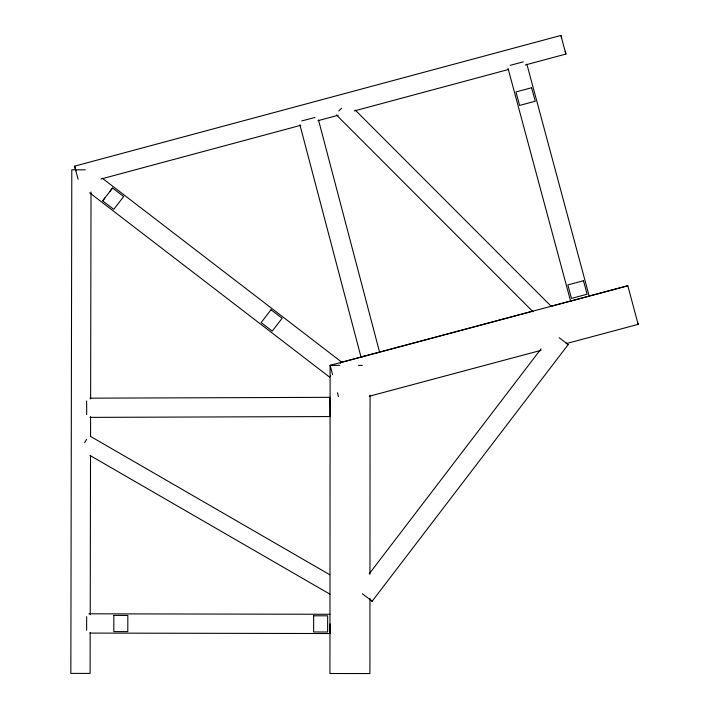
<?xml version="1.0" encoding="UTF-8"?>
<svg xmlns="http://www.w3.org/2000/svg" width="709" height="709" viewBox="0 0 709 709"><rect width="100%" height="100%" fill="white"/><g stroke="black" fill="none" stroke-linecap="round" stroke-linejoin="round"><path stroke-width="1.06" d="M369.956 598.44L369.912 673.55L329.942 673.523L330.11 365.357L627.828 285.762L638.153 324.368L566.659 343.484M369.965 574.139L370.063 395.197M86.631 630.257L86.658 616.635M90.185 632.472L90.105 673.417L70.847 673.382L71.795 169.805L85.31 169.832M90.22 614.765L90.522 455.382M90.557 436.567L90.592 416.653M90.628 398.937L91.018 191.971M330.039 623.902L330.022 633.536L89.946 633.084M84.619 442.673L86.595 439.261M369.176 573.891L541.038 348.899M362.343 593.725L372.163 601.232L568.193 344.609L559.135 337.679M330.775 375.664L329.632 377.153L89.706 192.839M102.69 200.851L112.545 188.018L123.641 196.535L113.777 209.368L102.69 200.851L105.322 197.43M109.922 191.439L112.554 188.018M340.214 363.371L341.366 361.874L102.318 178.234M338.751 111.021L341.552 108.229M78.096 179.226L74.587 166.163L560.908 35.45L565.915 54.052L525.298 64.971M510.152 65.361L523.304 61.825M100.962 179.023L300.838 125.298M317.942 120.698L338.246 115.239M354.278 110.932L508.193 69.562M340.79 362.503L364.266 356.228M379.209 352.231L532.867 311.154M551.008 306.297L571.277 300.882M589.418 296.025L627.837 285.762M369.247 396.26L541.047 350.335M301.786 120.929L314.938 117.464M89.954 398.166L330.022 397.341L330.048 404.041M90.016 417.379L330.084 416.564L330.022 397.341M339.762 365.357L330.11 365.357L332.61 374.68M358.497 365.374L362.361 365.374M88.873 613.817L330.057 614.269M90.725 436.531L329.765 574.715M89.999 455.453L329.986 594.195M565.986 342.917L568.193 344.609M369.956 599.548L372.163 601.232M355.28 110.125L551.185 306.253M336.403 114.929L533.097 311.836M526.893 64.297L589.206 296.14L570.612 301.148L508.007 68.224M74.587 166.163L75.828 170.772M560.908 35.45L561.643 38.171M565.179 51.332L565.915 54.052M337.449 392.777L338.441 396.508M637.825 323.118L638.153 324.368M318.501 119.963L379.581 352.134L360.996 357.017L299.916 124.855M86.693 414.579L86.64 400.993M113.839 615.412L113.803 631.604L127.797 631.63L127.824 615.439L113.83 615.412M313.67 615.793L313.635 631.976L327.629 632.003L327.655 615.82L313.662 615.793M271.024 309.753L261.16 322.586L272.256 331.112L282.12 318.27L271.015 309.753M531.608 87.73L515.975 91.931L519.608 105.437L535.242 101.236L531.608 87.73M583.48 280.72L567.847 284.921L571.481 298.427L587.114 294.226L583.48 280.72"/></g></svg>
